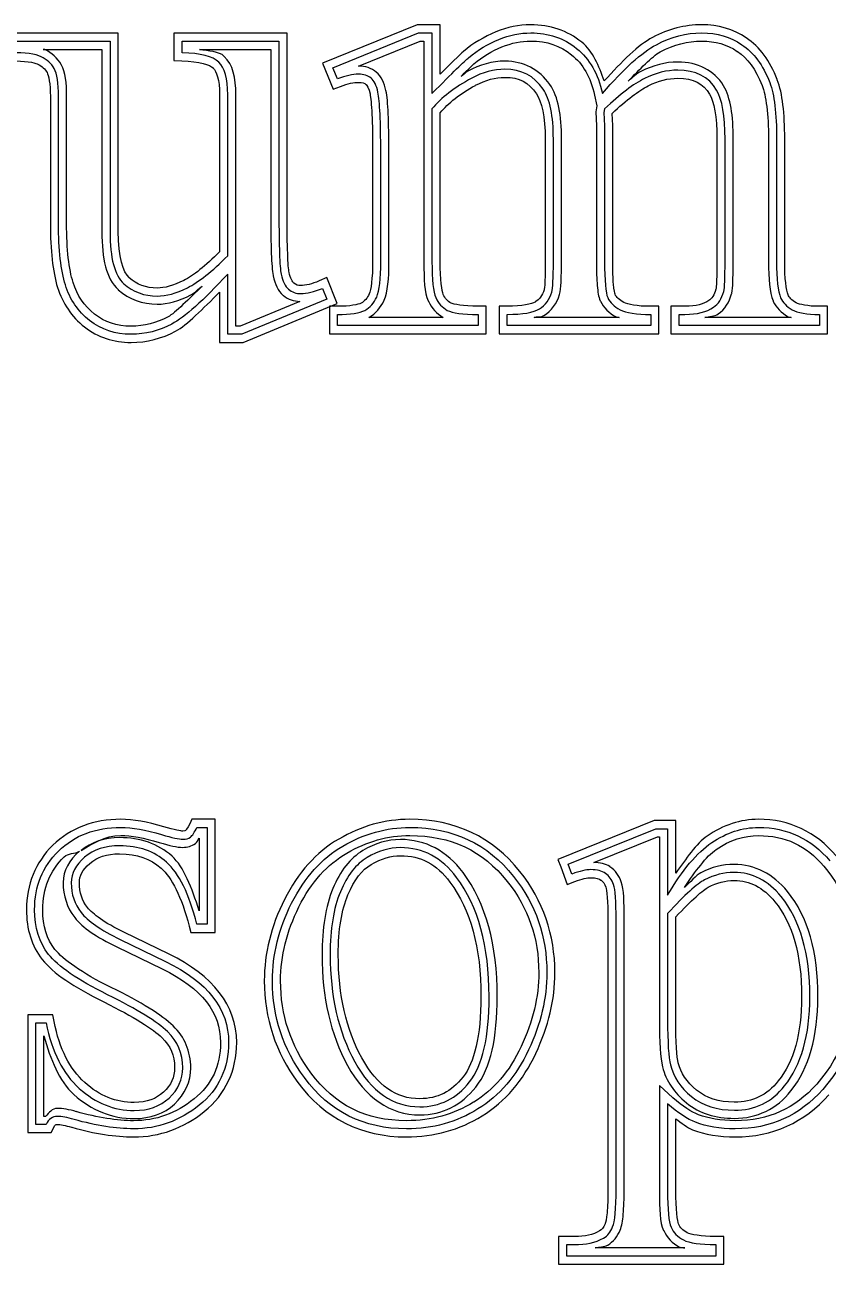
# Model space of a CAD drawing. Extents: x 35 to 204, y 106 to 197.
# Drawn here: x 153.68 to 167.5, y 105.59 to 126.92 of the extents above; entities that cross this region are included whole.
import ezdxf

# ---------------------------------------------------------------- set-up
doc = ezdxf.new("R2010")
doc.units = 0
doc.layers.add('Plast_1', color=7, linetype='CONTINUOUS')

msp = doc.modelspace()

# ---------------------------------------------------------------- linework, layer by layer
at = {"layer": 'Plast_1', "color": 7}
for points in [[(160.42383, 126.91797), (158.79492, 126.25586), (158.98047, 125.80859), (159.10742, 125.85739)], [(160.81991, 126.06849), (160.81991, 126.9181), (160.42383, 126.91797)], [(155.28327, 123.36123), (155.28327, 126.77334), (153.28906, 126.77344)], [(158.18753, 123.66997), (158.18753, 126.77349), (158.04886, 126.77349), (156.24222, 126.77349), (156.24222, 126.30083), (156.37894, 126.29683)], [(159.05727, 125.98804), (158.97717, 126.18028), (160.45098, 126.77835), (160.68059, 126.77835), (160.68062, 125.73708)], [(153.42907, 126.43657), (153.42907, 126.63415), (155.14317, 126.63415), (155.14317, 123.3608)], [(153.99414, 126.49414), (154.01564, 126.49414), (155.00393, 126.49414), (155.00393, 123.36133)], [(154.02155, 126.49018), (154.01955, 126.49018)], [(156.38203, 126.43657), (156.38203, 126.63415), (158.04806, 126.63418)], [(156.68164, 126.49414), (157.9082, 126.49414), (157.9082, 123.66992)], [(156.68168, 126.49394), (156.68164, 126.49414)], [(158.04806, 126.63418), (158.04806, 123.67054)], [(159.41615, 126.2069), (160.47853, 126.63867)], [(160.47853, 126.63867), (160.54103, 126.63867), (160.54103, 125.51953), (160.54103, 125.40039), (160.54103, 122.84766)], [(161.2203, 126.45711), (161.2203, 126.45911)], [(162.37923, 126.63829), (162.37892, 126.63867)], [(165.3207, 126.63854), (165.32032, 126.63867)], [(165.93165, 126.46094), (165.93365, 126.45894)], [(153.89258, 126.24422), (153.89658, 126.24222), (153.89858, 126.24022)], [(164.60581, 126.451), (164.60781, 126.451), (164.60781, 126.453)], [(156.91409, 126.17768), (156.91609, 126.17568), (156.91809, 126.17368)], [(159.54297, 125.89259), (159.54497, 125.89059), (159.54697, 125.89059)], [(161.42984, 125.87501), (161.43184, 125.87701)], [(162.70935, 125.89026), (162.70735, 125.89026)], [(164.40012, 125.86717), (164.40012, 125.86917)], [(165.69761, 125.86697), (165.69761, 125.86897)], [(166.62069, 125.97269), (166.62069, 125.97469)], [(154.11729, 125.68358), (154.11729, 123.5)], [(154.25679, 123.49964), (154.25679, 125.68366)], [(154.3965, 123.49995), (154.3965, 125.68354)], [(157.02746, 125.71469), (157.02746, 123.00962)], [(157.16699, 122.94428), (157.16699, 125.71569)], [(158.40827, 122.15801), (157.37898, 121.73223), (157.30668, 121.73223), (157.30668, 122.88653), (157.30668, 122.98613), (157.30668, 125.71464)], [(163.47657, 125.70703), (163.51757, 125.52148), (163.49807, 125.41992), (163.50977, 125.17773), (163.50977, 122.84766)], [(160.68064, 125.47009), (160.68064, 122.84821)], [(160.82046, 122.84767), (160.82046, 125.40431)], [(163.64962, 125.47008), (163.63892, 125.41138), (163.64962, 125.18176), (163.64962, 122.84823)], [(163.78903, 122.84764), (163.78903, 125.18553), (163.77903, 125.39451)], [(162.62911, 124.95123), (162.62911, 122.84772)], [(162.76854, 122.84821), (162.76854, 124.95212)], [(162.90857, 122.84729), (162.90857, 124.9508)], [(165.58176, 124.9512), (165.58176, 122.84769)], [(165.7215, 122.8482), (165.7215, 124.95211)], [(165.86167, 122.84744), (165.86167, 124.95095)], [(166.46881, 124.95113), (166.46881, 122.84762)], [(166.6079, 124.95211), (166.6079, 122.8482)], [(166.74765, 122.84769), (166.74765, 124.9512)], [(159.66027, 124.71676), (159.66027, 122.84762)], [(159.79956, 122.84821), (159.79956, 124.71717)], [(159.9396, 122.84753), (159.9396, 124.71667)], [(158.79566, 122.38361), (158.87046, 122.19671), (157.40733, 121.5933), (157.16703, 121.5933), (157.16703, 122.62924)], [(155.47273, 122.56626), (155.47273, 122.56826)], [(156.41223, 122.51938), (156.41023, 122.51938)], [(157.02748, 122.32031), (157.02748, 121.45313), (157.43569, 121.45313), (159.05092, 122.12109), (158.87123, 122.56836), (158.74037, 122.51176)], [(157.9492, 122.60352), (157.9492, 122.59952), (157.9492, 122.59752)], [(158.30483, 122.47266), (158.30283, 122.47466)], [(155.28518, 122.36133), (155.28518, 122.35933)], [(158.12107, 122.26158), (158.12307, 122.26158), (158.12507, 122.25958)], [(160.87316, 122.27926), (160.87316, 122.28126)], [(162.60751, 122.35944), (162.60951, 122.35944)], [(165.83417, 122.29061), (165.83617, 122.29461), (165.83617, 122.29861)], [(166.80625, 122.27147), (166.80625, 122.27347)], [(159.05675, 122.07417), (158.91808, 122.07417), (158.91808, 121.60347), (161.61534, 121.60347), (161.61534, 122.07417), (161.47667, 122.07417)], [(160.61723, 122.16602), (160.61723, 122.16402), (160.61923, 122.16202)], [(161.97276, 122.07425), (161.83408, 122.07425), (161.83408, 121.60355), (164.58408, 121.60355), (164.58408, 122.07425), (164.44541, 122.07425)], [(162.45522, 122.15045), (162.45322, 122.14845)], [(163.57427, 122.16797), (163.57627, 122.16597), (163.57827, 122.16397)], [(163.98252, 122.13865), (163.98052, 122.13865)], [(165.03281, 122.07421), (164.79063, 122.07421), (164.79063, 121.60351), (167.48398, 121.60351), (167.48398, 122.07421), (167.34531, 122.07421)], [(166.54891, 122.16598), (166.54891, 122.16198), (166.55091, 122.15998)], [(161.47631, 121.9351), (161.47631, 121.74287), (159.05733, 121.74287), (159.05733, 121.9351)], [(160.87118, 121.88468), (160.87518, 121.88268), (159.59588, 121.88268)], [(164.44527, 121.9351), (164.44527, 121.74287), (161.9729, 121.74287), (161.9729, 121.9351)], [(163.90056, 121.88249), (162.43767, 121.88249)], [(163.84976, 121.89249), (163.85176, 121.89249), (163.85176, 121.89049)], [(167.34479, 121.93507), (167.34479, 121.74284), (164.93116, 121.74284), (164.93116, 121.93507), (165.03261, 121.93507)], [(166.86152, 121.88235), (165.37128, 121.88235)], [(166.80482, 121.89435), (166.80682, 121.89235)], [(154.70322, 121.71875), (154.70522, 121.71875)], [(156.50406, 111.40831), (156.53136, 111.30284), (156.95323, 111.30284), (156.95323, 113.24816), (156.81456, 113.24816), (156.55284, 113.24816), (156.51374, 113.17006)], [(156.07037, 113.11907), (156.06837, 113.11907)], [(156.63832, 113.10825), (156.81453, 113.10823)], [(156.81453, 113.10823), (156.81453, 111.44219), (156.63832, 111.44219)], [(164.87305, 112.32227), (164.87305, 113.22656), (164.50391, 113.22656), (162.8457, 112.55664), (162.8945, 112.42969), (163.00778, 112.12695), (163.13864, 112.17775)], [(163.02483, 112.47813), (164.53068, 113.08687), (164.7336, 113.08687), (164.7336, 111.94414)], [(156.67573, 112.92186), (156.67573, 111.67381)], [(163.4669, 112.50768), (164.55869, 112.94714), (164.59389, 112.94714), (164.59389, 111.7694), (164.59389, 111.62878), (164.59389, 111.43151), (164.59389, 109.8026)], [(166.29894, 112.96857), (166.29883, 112.96875)], [(154.16016, 112.80273), (154.15816, 112.80273), (154.15816, 112.80073)], [(156.02159, 112.40636), (156.02359, 112.40636)], [(163.08885, 112.30723), (163.02483, 112.47813)], [(163.74229, 112.43148), (163.74229, 112.43348)], [(163.58591, 112.20315), (163.58791, 112.20115)], [(165.87687, 112.19541), (165.87695, 112.19531)], [(160.99023, 112.16598), (160.99023, 112.16398)], [(165.43156, 112.08013), (165.43156, 112.08213)], [(166.79703, 112.00568), (166.79503, 112.00568)], [(158.39254, 111.74219), (158.39054, 111.74219)], [(154.75797, 111.72853), (154.75597, 111.73053), (154.75597, 111.73253)], [(164.7336, 111.62908), (164.7336, 109.80284)], [(164.87297, 109.80278), (164.87297, 111.56841)], [(163.70711, 111.52146), (163.70711, 106.89842)], [(163.8471, 106.89794), (163.8471, 111.52228)], [(163.9864, 106.89828), (163.9864, 111.52132)], [(155.31937, 111.18053), (156.09899, 110.8014)], [(156.16032, 110.92774), (155.38102, 111.30665)], [(155.25781, 111.05469), (156.03711, 110.67578)], [(154.17969, 109.77143), (154.15819, 109.88276), (153.72655, 109.88276), (153.72655, 107.85933), (154.1289, 107.85933), (154.168, 107.93553)], [(154.04313, 107.99796), (153.86691, 107.99796), (153.86691, 109.7441), (154.04313, 109.7441)], [(154.03135, 108.13668), (154.00595, 108.13668), (154.00595, 109.52144)], [(156.03316, 109.49409), (156.03516, 109.49409)], [(164.91797, 109.05664), (164.91597, 109.05864)], [(164.82612, 108.45898), (164.5937, 108.66992), (164.5937, 106.86523)], [(161.39844, 108.38281), (161.39644, 108.38281)], [(164.7336, 108.35573), (164.7336, 106.8659)], [(165.05675, 108.37096), (165.05675, 108.36896), (165.05875, 108.36896)], [(154.56055, 108.21875), (154.56455, 108.21675)], [(165.26562, 108.16602), (165.26362, 108.16602)], [(154.48249, 107.94923), (154.48449, 107.94923), (154.48649, 107.94923)], [(164.87304, 106.86517), (164.87304, 108.0976)], [(163.66221, 106.29295), (163.66021, 106.29095), (163.65821, 106.28695)], [(164.91994, 106.287), (164.91994, 106.289)], [(163.13483, 106.07016), (163.13283, 106.07016), (162.85939, 106.07016), (162.85939, 105.5936), (165.70119, 105.5936), (165.70119, 106.07016), (165.56057, 106.07016)], [(164.664, 106.17383), (164.666, 106.17383), (164.666, 106.17183)], [(165.56124, 105.93142), (165.56124, 105.73384), (162.99809, 105.73384), (162.99809, 105.93142), (163.13159, 105.93142)], [(165.02933, 105.87292), (163.48831, 105.87292)], [(163.7012, 105.92172), (163.7032, 105.92172)], [(164.93943, 105.88862), (164.94143, 105.88862), (164.94143, 105.88662)]]:
    msp.add_lwpolyline(points, dxfattribs=at)
for points in [[(153.99415, 126.49418)], [(155.33009, 113.24798)], [(160.30078, 113.24805)], [(166.29882, 113.24799)], [(160.30149, 113.10823)], [(155.33003, 112.96873)], [(160.13672, 112.90035)], [(160.3007, 112.96875)], [(154.61532, 112.69918)], [(160.13595, 112.76114)], [(160.13672, 112.62101)], [(164.73364, 111.62908)]]:
    msp.add_lwpolyline(points, close=True, dxfattribs=at)
for points in [[(162.37851, 126.91805), (162.1778, 126.91805), (161.97674, 126.87565), (161.77694, 126.795)], [(163.25546, 126.61922), (163.01021, 126.81701), (162.71169, 126.91805), (162.37851, 126.91805)], [(165.31991, 126.91805), (165.02936, 126.91805), (164.74499, 126.84425), (164.47421, 126.6993)], [(166.08749, 126.69149), (165.86483, 126.84258), (165.60399, 126.91805), (165.31991, 126.91805)], [(161.77694, 126.795), (161.57769, 126.7145), (161.39106, 126.6013), (161.2203, 126.45711)], [(161.8287, 126.66622), (162.013813, 126.74098), (162.19715, 126.77836), (162.37871, 126.77836)], [(162.37871, 126.77836), (162.684863, 126.77836), (162.948297, 126.68936), (163.16901, 126.51136)], [(164.47421, 126.6993), (164.23133, 126.57249), (163.9482, 126.28862), (163.64218, 125.95125)], [(164.54136, 126.57544), (164.79412, 126.71072), (165.053997, 126.77836), (165.32099, 126.77836)], [(165.32099, 126.77836), (165.580863, 126.77836), (165.810477, 126.71072), (166.00983, 126.57544)], [(166.62069, 125.97469), (166.49627, 126.2952), (166.31996, 126.5398), (166.08749, 126.69149)], [(154.01955, 126.49018), (154.01355, 126.49318), (154.00045, 126.49116), (153.99415, 126.49418)], [(154.3028, 126.23237), (154.2398, 126.34435), (154.14077, 126.43334), (154.02155, 126.49018)], [(157.10746, 126.3748), (157.01816, 126.4629), (156.83308, 126.4656), (156.68168, 126.49394)], [(161.2203, 126.45911), (161.1679, 126.41541), (160.97352, 126.22003), (160.81991, 126.06849)], [(161.31073, 126.35117), (161.470923, 126.486443), (161.64358, 126.59146), (161.8287, 126.66622)], [(161.40071, 126.24376), (161.55034, 126.37012), (161.71019, 126.46768), (161.88118, 126.53673)], [(161.88118, 126.53673), (162.05161, 126.60553), (162.21681, 126.63829), (162.37923, 126.63829)], [(162.37892, 126.63867), (162.65803, 126.63867), (162.88586, 126.56057), (163.08204, 126.40234)], [(163.16901, 126.51136), (163.389723, 126.333367), (163.53746, 126.075273), (163.61222, 125.73708)], [(163.64218, 125.95125), (163.55118, 126.21036), (163.45033, 126.46207), (163.25546, 126.61922)], [(163.61222, 125.73708), (163.978893, 126.164273), (164.288607, 126.443727), (164.54136, 126.57544)], [(164.60781, 126.453), (164.84255, 126.57863), (165.07727, 126.63854), (165.3207, 126.63854)], [(165.32032, 126.63867), (165.55599, 126.63867), (165.7556, 126.58037), (165.93165, 126.46094)], [(165.93365, 126.45894), (166.10531, 126.34752), (166.24946, 126.15689), (166.35943, 125.87496)], [(166.00983, 126.57544), (166.21275, 126.443727), (166.372947, 126.22657), (166.49042, 125.92397)], [(153.95772, 126.36717), (153.8616, 126.41697), (153.685383, 126.440103), (153.42907, 126.43657)], [(153.43164, 126.29692), (153.67868, 126.29992), (153.84263, 126.27002), (153.89258, 126.24422)], [(154.18199, 126.16425), (154.13219, 126.25325), (154.057433, 126.32089), (153.95772, 126.36717)], [(156.37894, 126.29683), (156.6852, 126.28983), (156.86608, 126.22573), (156.91409, 126.17768)], [(157.01214, 126.27638), (156.91246, 126.376053), (156.702423, 126.42945), (156.38203, 126.43657)], [(157.16699, 125.71569), (157.16699, 125.993363), (157.115373, 126.18026), (157.01214, 126.27638)], [(157.30668, 125.71464), (157.30668, 126.00801), (157.25778, 126.23289), (157.10746, 126.3748)], [(160.68062, 125.73708), (161.036613, 126.093073), (161.24665, 126.29777), (161.31073, 126.35117)], [(161.18001, 126.02892), (161.23841, 126.08492), (161.38489, 126.23057), (161.40071, 126.24376)], [(161.93587, 126.2926), (161.71865, 126.2926), (161.50337, 126.2335), (161.29719, 126.12072)], [(162.70735, 125.89026), (162.52864, 126.15021), (162.25477, 126.2926), (161.93587, 126.2926)], [(163.08204, 126.40234), (163.27514, 126.24662), (163.40694, 126.02201), (163.47657, 125.70703)], [(164.05307, 125.94905), (164.24933, 126.14001), (164.4671, 126.37872), (164.60581, 126.451)], [(164.9105, 126.27717), (164.69813, 126.27717), (164.48429, 126.22127), (164.27573, 126.11702)], [(165.69761, 125.86897), (165.53506, 126.13571), (165.25125, 126.27717), (164.9105, 126.27717)], [(153.89858, 126.24022), (153.97538, 126.20462), (154.02523, 126.15902), (154.06069, 126.09569)], [(154.06069, 126.09569), (154.08539, 126.05169), (154.11729, 125.90496), (154.11729, 125.68358)], [(154.25679, 125.68366), (154.25679, 125.915053), (154.231857, 126.07525), (154.18199, 126.16425)], [(154.3965, 125.68354), (154.3965, 125.92496), (154.3778, 126.0984), (154.3028, 126.23237)], [(156.91809, 126.17368), (156.97229, 126.12318), (157.02746, 125.97508), (157.02746, 125.71469)], [(159.41505, 126.06814), (159.31537, 126.06814), (159.19611, 126.04144), (159.05727, 125.98804)], [(159.63398, 125.99874), (159.58058, 126.045007), (159.507603, 126.06814), (159.41505, 126.06814)], [(159.72279, 126.10339), (159.63939, 126.17489), (159.53129, 126.2069), (159.41615, 126.2069)], [(159.8888, 125.78698), (159.8607, 125.91926), (159.8143, 126.02836), (159.72279, 126.10339)], [(161.29719, 126.12072), (161.24739, 126.09432), (161.22639, 126.05662), (161.18001, 126.02892)], [(161.93552, 126.1536), (161.74328, 126.1536), (161.552823, 126.10198), (161.36415, 125.99874)], [(162.59232, 125.81185), (162.435687, 126.039683), (162.216753, 126.1536), (161.93552, 126.1536)], [(164.27573, 126.11702), (164.21093, 126.08512), (164.12313, 125.99586), (164.05307, 125.94905)], [(164.90984, 126.13757), (164.72116, 126.13757), (164.530703, 126.08951), (164.33847, 125.99339)], [(165.57732, 125.79582), (165.438487, 126.023653), (165.215993, 126.13757), (164.90984, 126.13757)], [(159.10742, 125.85739), (159.23582, 125.90679), (159.34125, 125.92769), (159.41602, 125.92769)], [(159.41602, 125.92769), (159.48532, 125.92769), (159.51971, 125.91269), (159.54297, 125.89259)], [(159.54697, 125.89059), (159.55997, 125.88019), (159.59387, 125.82949), (159.61537, 125.72848)], [(159.75146, 125.75845), (159.726527, 125.875923), (159.687367, 125.95602), (159.63398, 125.99874)], [(161.36415, 125.99874), (161.068677, 125.842107), (160.84084, 125.66589), (160.68064, 125.47009)], [(160.82046, 125.40431), (160.96477, 125.57208), (161.16008, 125.73201), (161.42984, 125.87501)], [(161.43184, 125.87701), (161.60301, 125.97071), (161.76848, 126.01373), (161.93575, 126.01373)], [(161.93575, 126.01373), (162.17931, 126.01373), (162.34221, 125.92823), (162.47676, 125.73248)], [(162.90857, 124.9508), (162.90857, 125.36322), (162.85437, 125.67497), (162.70935, 125.89026)], [(164.33847, 125.99339), (164.14979, 125.900837), (163.920173, 125.7264), (163.64962, 125.47008)], [(163.77903, 125.39451), (164.02635, 125.62457), (164.24196, 125.78958), (164.40012, 125.86717)], [(164.40012, 125.86917), (164.57602, 125.95717), (164.7449, 125.99808), (164.90989, 125.99808)], [(164.90989, 125.99808), (165.18066, 125.99808), (165.3417, 125.91048), (165.45676, 125.72269)], [(165.86167, 124.95095), (165.86167, 125.36087), (165.81877, 125.66058), (165.69761, 125.86697)], [(166.35943, 125.87496), (166.42603, 125.69931), (166.46881, 125.38431), (166.46881, 124.95113)], [(166.49042, 125.92397), (166.56874, 125.717497), (166.6079, 125.393543), (166.6079, 124.95211)], [(166.74765, 124.9512), (166.74765, 125.40088), (166.71075, 125.73539), (166.62069, 125.97269)], [(159.61537, 125.72848), (159.64107, 125.60192), (159.66027, 125.2505), (159.66027, 124.71676)], [(159.79956, 124.71717), (159.79956, 125.254717), (159.783527, 125.60181), (159.75146, 125.75845)], [(159.9396, 124.71667), (159.9396, 125.25699), (159.9272, 125.59962), (159.8888, 125.78698)], [(162.47676, 125.73248), (162.56636, 125.59859), (162.62911, 125.33532), (162.62911, 124.95123)], [(162.76854, 124.95212), (162.76854, 125.350833), (162.7098, 125.63741), (162.59232, 125.81185)], [(165.45676, 125.72269), (165.52756, 125.60115), (165.58176, 125.33775), (165.58176, 124.9512)], [(165.7215, 124.95211), (165.7215, 125.350823), (165.67344, 125.63206), (165.57732, 125.79582)], [(154.11729, 123.5), (154.11729, 123.03634), (154.15469, 122.67279), (154.24033, 122.40039)], [(154.37427, 122.44234), (154.29595, 122.69154), (154.25679, 123.043973), (154.25679, 123.49964)], [(154.50783, 122.48433), (154.43683, 122.71032), (154.3965, 123.05228), (154.3965, 123.49995)], [(157.9082, 123.66992), (157.9082, 123.10185), (157.9172, 122.76946), (157.9492, 122.60352)], [(158.04806, 123.67054), (158.04806, 123.104513), (158.060527, 122.75742), (158.08546, 122.62926)], [(158.22273, 122.6563), (158.20513, 122.7467), (158.18753, 123.10599), (158.18753, 123.66997)], [(155.00393, 123.36133), (155.00393, 122.88967), (155.07373, 122.55355), (155.28518, 122.36133)], [(155.14317, 123.3608), (155.14317, 122.905127), (155.22149, 122.60609), (155.37813, 122.46369)], [(155.47273, 122.56826), (155.37119, 122.66136), (155.28327, 122.92256), (155.28327, 123.36123)], [(157.02746, 123.00962), (156.78747, 122.77256), (156.57326, 122.59843), (156.41223, 122.51938)], [(156.47281, 122.39428), (156.668603, 122.490393), (156.899997, 122.673727), (157.16699, 122.94428)], [(159.66027, 122.84762), (159.66027, 122.55213), (159.62887, 122.35173), (159.60167, 122.28902)], [(159.73016, 122.23412), (159.776427, 122.34092), (159.79956, 122.545617), (159.79956, 122.84821)], [(159.8576, 122.1776), (159.923, 122.3285), (159.9396, 122.53782), (159.9396, 122.84753)], [(160.54103, 122.84766), (160.54103, 122.52106), (160.55113, 122.31471), (160.61723, 122.16602)], [(160.68064, 122.84821), (160.68064, 122.527817), (160.702007, 122.31956), (160.74474, 122.22344)], [(160.87316, 122.28126), (160.85376, 122.32576), (160.82046, 122.53455), (160.82046, 122.84767)], [(162.62911, 122.84772), (162.62911, 122.70318), (162.62711, 122.5882), (162.62311, 122.50397)], [(162.74184, 122.31956), (162.75964, 122.380093), (162.76854, 122.55631), (162.76854, 122.84821)], [(162.90057, 122.48986), (162.90557, 122.58186), (162.90857, 122.69992), (162.90857, 122.84729)], [(163.50977, 122.84766), (163.50977, 122.67787), (163.51377, 122.54013), (163.52347, 122.42969)], [(163.64962, 122.84823), (163.64962, 122.513597), (163.66742, 122.30534), (163.70302, 122.22346)], [(163.80273, 122.45311), (163.79473, 122.55091), (163.78903, 122.68279), (163.78903, 122.84764)], [(165.58176, 122.84769), (165.58176, 122.70646), (165.57976, 122.59492), (165.57576, 122.51175)], [(165.7001, 122.33023), (165.714367, 122.390763), (165.7215, 122.56342), (165.7215, 122.8482)], [(165.85567, 122.49978), (165.85967, 122.58928), (165.86167, 122.70388), (165.86167, 122.84744)], [(166.46881, 122.84762), (166.46881, 122.53444), (166.48621, 122.32026), (166.54891, 122.16598)], [(166.6079, 122.8482), (166.6079, 122.542047), (166.631033, 122.33201), (166.6773, 122.21809)], [(166.80625, 122.27347), (166.77645, 122.34767), (166.74765, 122.54956), (166.74765, 122.84769)], [(157.16703, 122.62924), (156.746963, 122.173567), (156.42657, 121.886993), (156.20585, 121.76952)], [(158.08546, 122.62926), (158.113927, 122.50466), (158.156643, 122.417443), (158.21361, 122.36761)], [(158.30283, 122.47466), (158.28093, 122.49446), (158.24723, 122.55316), (158.22273, 122.6563)], [(154.79078, 121.82826), (154.591427, 121.988453), (154.45259, 122.193147), (154.37427, 122.44234)], [(154.87697, 121.9394), (154.6994, 122.08276), (154.57827, 122.2602), (154.50783, 122.48433)], [(155.37813, 122.46369), (155.53833, 122.321297), (155.730567, 122.2501), (155.95484, 122.2501)], [(155.95515, 122.38852), (155.76134, 122.38852), (155.60827, 122.44652), (155.47273, 122.56626)], [(156.41023, 122.51938), (156.23123, 122.42988), (156.07902, 122.38852), (155.95515, 122.38852)], [(156.72854, 122.42183), (156.51107, 122.21465), (156.25968, 121.95588), (156.14064, 121.89253)], [(156.53518, 122.26948), (156.59328, 122.29798), (156.66741, 122.38143), (156.72854, 122.42183)], [(157.9492, 122.59752), (157.9813, 122.45716), (158.0294, 122.34177), (158.12107, 122.26158)], [(158.42201, 122.43166), (158.37431, 122.43166), (158.34161, 122.44296), (158.30483, 122.47266)], [(158.74037, 122.51176), (158.61395, 122.45666), (158.50687, 122.43166), (158.42201, 122.43166)], [(162.62311, 122.50397), (162.61911, 122.41977), (162.60781, 122.36059), (162.60751, 122.35944)], [(162.87517, 122.27893), (162.89267, 122.33833), (162.89587, 122.39788), (162.90057, 122.48986)], [(163.52347, 122.42969), (163.53247, 122.31924), (163.54257, 122.24077), (163.57427, 122.16797)], [(163.83013, 122.28123), (163.82613, 122.29143), (163.81103, 122.35633), (163.80273, 122.45311)], [(165.57576, 122.51175), (165.57276, 122.43185), (165.56576, 122.37733), (165.56406, 122.36722)], [(165.83617, 122.29861), (165.84887, 122.35261), (165.85197, 122.41029), (165.85567, 122.49978)], [(154.24033, 122.40039), (154.32623, 122.12706), (154.48329, 121.89548), (154.70322, 121.71875)], [(155.28518, 122.35933), (155.46954, 122.19546), (155.7013, 122.11128), (155.9551, 122.11128)], [(155.95484, 122.2501), (156.107913, 122.2501), (156.28057, 122.29816), (156.47281, 122.39428)], [(155.9551, 122.11128), (156.13737, 122.11128), (156.32969, 122.16678), (156.53518, 122.26948)], [(156.27162, 121.64648), (156.46436, 121.74906), (156.74268, 122.03263), (157.02748, 122.32031)], [(158.12507, 122.25958), (158.20447, 122.19418), (158.30567, 122.16138), (158.40827, 122.15801)], [(158.21361, 122.36761), (158.274143, 122.317743), (158.343563, 122.29281), (158.42187, 122.29281)], [(158.42187, 122.29281), (158.53223, 122.29281), (158.656827, 122.323077), (158.79566, 122.38361)], [(159.60167, 122.28902), (159.56627, 122.21142), (159.52127, 122.1632), (159.46105, 122.12887)], [(159.52724, 122.0045), (159.61624, 122.054367), (159.68388, 122.130907), (159.73016, 122.23412)], [(160.74474, 122.22344), (160.791007, 122.12732), (160.856867, 122.05434), (160.94232, 122.0045)], [(161.00792, 122.12887), (160.95032, 122.16357), (160.90767, 122.20927), (160.87316, 122.27926)], [(162.60951, 122.35944), (162.57851, 122.25781), (162.52971, 122.19671), (162.45522, 122.15045)], [(162.52824, 122.0312), (162.63148, 122.095267), (162.70268, 122.191387), (162.74184, 122.31956)], [(162.60369, 121.91369), (162.73439, 121.99569), (162.82818, 122.12513), (162.87517, 122.27893)], [(163.70302, 122.22346), (163.742153, 122.14158), (163.813353, 122.07216), (163.91662, 122.0152)], [(163.98052, 122.13865), (163.89972, 122.18415), (163.85388, 122.23275), (163.83013, 122.28123)], [(165.56406, 122.36722), (165.53476, 122.26657), (165.49286, 122.20661), (165.44297, 122.17191)], [(165.52388, 122.05789), (165.60576, 122.114823), (165.6645, 122.205603), (165.7001, 122.33023)], [(165.60371, 121.94295), (165.71698, 122.02175), (165.79236, 122.14421), (165.83417, 122.29061)], [(166.6773, 122.21809), (166.7129, 122.13977), (166.77876, 122.07213), (166.87488, 122.01517)], [(166.94297, 122.13671), (166.86817, 122.18161), (166.82765, 122.22621), (166.80625, 122.27147)], [(159.46105, 122.12887), (159.41395, 122.10477), (159.27042, 122.07417), (159.05675, 122.07417)], [(159.05733, 121.9351), (159.28161, 121.9351), (159.438247, 121.958233), (159.52724, 122.0045)], [(159.59588, 121.88268), (159.71169, 121.94758), (159.80109, 122.05158), (159.8576, 122.1776)], [(160.61923, 122.16202), (160.67593, 122.04415), (160.76148, 121.94866), (160.87118, 121.88468)], [(160.94232, 122.0045), (161.031313, 121.958233), (161.20931, 121.9351), (161.47631, 121.9351)], [(161.47667, 122.07417), (161.21879, 122.07417), (161.04719, 122.10887), (161.00792, 122.12887)], [(162.45322, 122.14845), (162.40182, 122.11545), (162.2323, 122.07425), (161.97276, 122.07425)], [(161.9729, 121.9351), (162.243453, 121.9351), (162.428567, 121.967133), (162.52824, 122.0312)], [(163.57827, 122.16397), (163.63257, 122.05037), (163.72826, 121.9595), (163.84976, 121.89249)], [(163.91662, 122.0152), (164.019853, 121.9618), (164.19607, 121.9351), (164.44527, 121.9351)], [(164.44541, 122.07425), (164.20716, 122.07425), (164.04563, 122.10645), (163.98252, 122.13865)], [(165.03261, 121.93507), (165.24265, 121.93507), (165.406407, 121.97601), (165.52388, 122.05789)], [(165.44297, 122.17191), (165.35747, 122.11231), (165.22473, 122.07421), (165.03281, 122.07421)], [(166.55091, 122.15998), (166.60081, 122.0502), (166.69107, 121.96176), (166.80482, 121.89435)], [(166.87488, 122.01517), (166.970993, 121.96177), (167.12763, 121.93507), (167.34479, 121.93507)], [(167.34531, 122.07421), (167.13959, 122.07421), (167.00009, 122.10501), (166.94297, 122.13671)], [(155.50633, 121.5933), (155.232217, 121.5933), (154.9937, 121.67162), (154.79078, 121.82826)], [(155.50588, 121.73237), (155.25834, 121.73237), (155.05584, 121.80137), (154.87697, 121.9394)], [(156.14064, 121.89253), (155.93888, 121.78513), (155.72927, 121.73237), (155.50588, 121.73237)], [(156.20585, 121.76952), (155.985137, 121.65204), (155.751963, 121.5933), (155.50633, 121.5933)], [(162.43767, 121.88249), (162.48447, 121.89849), (162.56475, 121.88849), (162.60369, 121.91369)], [(163.85176, 121.89049), (163.86356, 121.88449), (163.88816, 121.88849), (163.90056, 121.88249)], [(165.37128, 121.88235), (165.44618, 121.90585), (165.54279, 121.90045), (165.60371, 121.94295)], [(166.80682, 121.89235), (166.82052, 121.88435), (166.84702, 121.88935), (166.86152, 121.88235)], [(154.70522, 121.71875), (154.93219, 121.54354), (155.20531, 121.45313), (155.506, 121.45313)], [(155.506, 121.45313), (155.77387, 121.45313), (156.03196, 121.51893), (156.27162, 121.64648)], [(155.33008, 113.24805), (154.86348, 113.24805), (154.46408, 113.09886), (154.16016, 112.80273)], [(156.06837, 113.11907), (155.78661, 113.20307), (155.54159, 113.24798), (155.33009, 113.24798)], [(160.30078, 113.24805), (159.87048, 113.24805), (159.46081, 113.13331), (159.07812, 112.9082)], [(162.19336, 112.35156), (161.72148, 112.94328), (161.07657, 113.24805), (160.30078, 113.24805)], [(166.29883, 113.24805), (165.98875, 113.24805), (165.68999, 113.14875), (165.41406, 112.96094)], [(167.6328, 112.62103), (167.28296, 113.03172), (166.82648, 113.24799), (166.29882, 113.24799)], [(154.25673, 112.7024), (154.534403, 112.972953), (154.892173, 113.10823), (155.33004, 113.10823)], [(155.33004, 113.10823), (155.52228, 113.10823), (155.755457, 113.067293), (156.02957, 112.98542)], [(156.39264, 113.04487), (156.37324, 113.04487), (156.24631, 113.06747), (156.07037, 113.11907)], [(156.44144, 113.05287), (156.44095, 113.0525), (156.42914, 113.04487), (156.39264, 113.04487)], [(156.51374, 113.17006), (156.47484, 113.09226), (156.43624, 113.04884), (156.44144, 113.05287)], [(156.52618, 112.94272), (156.558247, 112.967653), (156.595627, 113.02283), (156.63832, 113.10825)], [(159.14807, 112.78784), (159.511183, 113.001433), (159.895657, 113.10823), (160.30149, 113.10823)], [(160.30149, 113.10823), (161.041957, 113.10823), (161.636463, 112.826997), (162.08501, 112.26453)], [(165.49186, 112.84658), (165.748173, 113.021013), (166.01695, 113.10823), (166.29819, 113.10823)], [(166.29819, 113.10823), (166.789457, 113.10823), (167.198847, 112.915993), (167.52636, 112.53152)], [(154.64448, 112.71092), (154.84961, 112.83129), (155.04281, 112.96873), (155.33003, 112.96873)], [(155.30854, 112.93357), (155.04633, 112.93357), (154.82289, 112.85387), (154.64448, 112.71092)], [(156.20893, 112.61326), (155.97209, 112.82603), (155.66285, 112.93357), (155.30854, 112.93357)], [(155.33008, 112.96875), (155.50251, 112.96875), (155.72469, 112.93085), (155.99023, 112.85156)], [(155.99023, 112.85156), (156.17582, 112.79696), (156.29103, 112.76566), (156.39258, 112.76566)], [(156.02957, 112.98542), (156.21113, 112.93202), (156.332167, 112.90532), (156.39268, 112.90532)], [(156.39258, 112.76566), (156.46988, 112.76566), (156.54768, 112.78256), (156.61133, 112.83206)], [(156.39268, 112.90532), (156.449613, 112.90532), (156.494113, 112.917787), (156.52618, 112.94272)], [(156.61133, 112.83206), (156.64063, 112.85486), (156.65523, 112.89366), (156.67573, 112.92186)], [(159.07812, 112.9082), (158.68883, 112.68302), (158.3765, 112.33132), (158.14258, 111.86719)], [(159.21867, 112.66797), (159.56221, 112.87005), (159.91934, 112.96875), (160.3007, 112.96875)], [(160.13672, 112.90035), (159.91997, 112.90035), (159.7036, 112.83505), (159.49414, 112.7109)], [(161.21484, 112.33199), (160.94161, 112.70144), (160.56889, 112.90035), (160.13672, 112.90035)], [(160.30078, 112.96875), (161.00593, 112.96875), (161.55135, 112.71095), (161.97656, 112.17773)], [(164.7336, 111.94414), (164.986353, 112.374887), (165.239107, 112.6757), (165.49186, 112.84658)], [(165.41406, 112.96094), (165.22519, 112.83302), (165.05004, 112.56542), (164.87305, 112.32227)], [(165.57042, 112.73029), (165.80712, 112.89137), (166.04654, 112.96857), (166.29894, 112.96857)], [(166.29883, 112.96875), (166.7537, 112.96875), (167.11474, 112.79967), (167.41992, 112.44141)], [(154.15816, 112.80073), (153.85944, 112.5059), (153.70504, 112.12727), (153.70504, 111.69331)], [(153.84555, 111.69316), (153.84555, 112.095433), (153.98261, 112.431847), (154.25673, 112.7024)], [(153.98446, 111.69332), (153.98447, 112.06391), (154.10604, 112.3572), (154.35556, 112.60348)], [(154.61523, 112.69922), (154.44185, 112.54947), (154.33594, 112.36225), (154.33594, 112.1582)], [(154.35556, 112.60348), (154.42236, 112.66828), (154.53896, 112.65168), (154.61532, 112.69918)], [(154.70528, 112.5956), (154.5522, 112.463887), (154.47566, 112.31793), (154.47566, 112.15773)], [(155.30869, 112.79318), (155.05949, 112.79318), (154.858353, 112.72732), (154.70528, 112.5956)], [(154.79698, 112.49034), (154.92169, 112.59765), (155.08408, 112.65441), (155.3087, 112.65441)], [(156.11501, 112.51016), (155.904977, 112.69884), (155.636203, 112.79318), (155.30869, 112.79318)], [(155.3087, 112.65441), (155.60943, 112.65441), (155.83838, 112.57091), (156.02159, 112.40636)], [(156.67573, 111.67381), (156.54958, 112.07158), (156.4154, 112.43013), (156.20893, 112.61326)], [(158.26699, 111.8053), (158.491263, 112.250293), (158.784957, 112.577807), (159.14807, 112.78784)], [(158.39054, 111.74219), (158.60517, 112.16804), (158.88174, 112.47308), (159.21867, 112.66797)], [(159.49414, 112.7109), (159.27178, 112.58084), (159.10178, 112.35636), (158.97656, 112.0566)], [(160.13595, 112.76114), (159.947277, 112.76114), (159.75682, 112.70418), (159.56458, 112.59026)], [(159.63477, 112.47062), (159.80979, 112.57434), (159.97612, 112.62101), (160.13672, 112.62101)], [(161.10247, 112.24851), (160.849717, 112.590263), (160.527543, 112.76114), (160.13595, 112.76114)], [(160.13672, 112.62105), (160.48773, 112.62105), (160.75796, 112.48004), (160.99023, 112.16598)], [(165.02355, 112.07599), (165.21006, 112.34778), (165.3983, 112.61392), (165.57042, 112.73029)], [(154.61534, 112.15831), (154.61534, 112.27408), (154.66514, 112.37687), (154.79698, 112.49034)], [(156.02359, 112.40636), (156.20017, 112.25038), (156.37221, 111.91833), (156.50406, 111.40831)], [(156.63832, 111.44219), (156.50304, 111.965497), (156.328603, 112.321487), (156.11501, 112.51016)], [(159.56458, 112.59026), (159.375907, 112.479907), (159.22283, 112.28411), (159.10535, 112.00287)], [(159.23437, 111.94914), (159.34412, 112.21186), (159.47978, 112.37997), (159.63477, 112.47062)], [(163.41458, 112.38203), (163.329147, 112.38203), (163.22057, 112.357097), (163.08885, 112.30723)], [(163.66556, 112.31793), (163.605027, 112.360663), (163.521367, 112.38203), (163.41458, 112.38203)], [(163.74229, 112.43348), (163.66549, 112.48658), (163.56765, 112.50088), (163.4669, 112.50768)], [(163.9376, 112.16976), (163.9016, 112.27785), (163.83348, 112.37022), (163.74229, 112.43148)], [(165.87706, 112.47248), (165.68294, 112.47248), (165.48925, 112.42408), (165.3048, 112.3299)], [(166.79503, 112.00568), (166.5473, 112.30759), (166.23155, 112.47248), (165.87706, 112.47248)], [(167.41992, 112.44141), (167.7982, 111.99953), (167.99023, 111.42523), (167.99023, 110.69531)], [(161.66316, 110.19799), (161.66316, 111.06661), (161.476263, 111.750117), (161.10247, 112.24851)], [(161.80273, 110.19723), (161.80273, 111.08586), (161.61198, 111.80248), (161.21484, 112.33199)], [(161.97656, 112.17773), (162.33925, 111.72014), (162.51758, 111.20393), (162.51758, 110.60938)], [(162.08501, 112.26453), (162.465923, 111.783937), (162.65638, 111.232147), (162.65638, 110.60916)], [(162.79492, 110.60938), (162.79492, 111.26079), (162.5925, 111.84797), (162.19336, 112.35156)], [(163.13864, 112.17775), (163.26102, 112.22405), (163.35574, 112.24225), (163.41403, 112.24225)], [(163.41403, 112.24225), (163.50223, 112.24225), (163.55695, 112.22365), (163.58591, 112.20315)], [(163.58791, 112.20115), (163.62421, 112.17695), (163.65111, 112.14425), (163.67191, 112.08201)], [(163.8044, 112.12569), (163.775933, 112.21113), (163.729653, 112.27521), (163.66556, 112.31793)], [(163.9864, 111.52132), (163.9864, 111.84234), (163.9824, 112.03526), (163.9376, 112.16976)], [(165.36908, 112.20579), (165.240927, 112.141723), (165.029113, 111.949487), (164.73364, 111.62908)], [(165.3048, 112.3299), (165.2325, 112.2936), (165.11124, 112.15184), (165.02355, 112.07599)], [(165.87637, 112.33395), (165.705497, 112.33395), (165.5364, 112.29123), (165.36908, 112.20579)], [(165.43156, 112.08213), (165.58175, 112.15883), (165.72925, 112.19541), (165.87687, 112.19541)], [(166.68804, 111.91744), (166.4602, 112.195113), (166.189643, 112.33395), (165.87637, 112.33395)], [(165.87695, 112.19531), (166.14901, 112.19531), (166.37213, 112.08156), (166.58008, 111.82813)], [(154.33594, 112.1582), (154.33594, 111.93316), (154.40244, 111.7274), (154.53516, 111.56055)], [(154.47566, 112.15773), (154.47566, 111.958377), (154.53262, 111.7875), (154.64654, 111.6451)], [(154.75597, 111.73253), (154.66187, 111.85014), (154.61534, 111.98553), (154.61534, 112.15831)], [(158.97656, 112.0566), (158.84908, 111.75142), (158.78906, 111.37173), (158.78906, 110.91793)], [(159.10535, 112.00287), (158.987877, 111.721637), (158.92914, 111.360307), (158.92914, 110.91888)], [(160.99023, 112.16398), (161.34069, 111.69671), (161.52344, 111.04579), (161.52344, 110.19719)], [(163.67191, 112.08201), (163.68401, 112.04561), (163.70711, 111.83412), (163.70711, 111.52146)], [(163.8471, 111.52228), (163.8471, 111.839113), (163.832867, 112.04025), (163.8044, 112.12569)], [(164.87297, 111.56841), (165.13825, 111.85044), (165.35339, 112.04105), (165.43156, 112.08013)], [(167.31852, 110.19318), (167.31852, 110.96114), (167.15126, 111.5706), (166.79703, 112.00568)], [(158.14258, 111.86719), (157.91341, 111.40885), (157.79688, 110.94213), (157.79687, 110.4707)], [(157.93592, 110.47033), (157.93592, 110.918877), (158.046277, 111.363867), (158.26699, 111.8053)], [(158.07613, 110.4707), (158.07613, 110.89637), (158.18028, 111.31766), (158.39254, 111.74219)], [(159.06836, 110.91789), (159.06836, 111.34694), (159.12686, 111.69186), (159.23437, 111.94914)], [(166.58008, 111.82813), (166.88023, 111.45869), (167.03906, 110.91977), (167.03906, 110.19336)], [(167.17931, 110.19265), (167.17931, 110.940237), (167.015553, 111.515167), (166.68804, 111.91744)], [(153.70504, 111.69331), (153.70504, 111.35954), (153.79494, 111.06785), (153.97652, 110.83784)], [(154.08585, 110.92422), (153.92565, 111.127133), (153.84555, 111.383447), (153.84555, 111.69316)], [(154.1954, 111.00973), (154.05659, 111.18555), (153.98446, 111.40766), (153.98446, 111.69332)], [(154.53516, 111.56055), (154.67172, 111.37993), (154.91035, 111.22294), (155.25781, 111.05469)], [(154.64654, 111.6451), (154.7569, 111.499147), (154.981177, 111.34429), (155.31937, 111.18053)], [(155.38102, 111.30665), (155.0521, 111.46592), (154.84212, 111.61723), (154.75797, 111.72853)], [(155.10043, 110.23003), (154.584237, 110.486343), (154.246043, 110.71774), (154.08585, 110.92422)], [(155.1622, 110.35543), (154.65422, 110.60766), (154.32825, 110.83849), (154.1954, 111.00973)], [(157.32243, 109.40821), (157.32243, 110.04319), (156.90993, 110.56217), (156.16032, 110.92774)], [(158.78906, 110.91793), (158.78906, 110.18758), (158.93439, 109.54958), (159.22852, 109.00973)], [(158.92914, 110.91888), (158.92914, 110.206893), (159.069757, 109.592803), (159.35099, 109.07661)], [(159.47266, 109.14445), (159.20487, 109.63667), (159.06836, 110.225), (159.06836, 110.91789)], [(153.97652, 110.83784), (154.16406, 110.59611), (154.51461, 110.36581), (155.03902, 110.10542)], [(156.03711, 110.67578), (156.73283, 110.33649), (157.04297, 109.92664), (157.04297, 109.4082)], [(156.09899, 110.8014), (156.821657, 110.448967), (157.18299, 109.984397), (157.18299, 109.40769)], [(167.99023, 110.69531), (167.99023, 109.8783), (167.75973, 109.21866), (167.29883, 108.69336)], [(168.12977, 110.6946), (168.12977, 109.8509), (167.887693, 109.153153), (167.40354, 108.60136)], [(157.79687, 110.4707), (157.79687, 109.82715), (157.9899, 109.23777), (158.37305, 108.7207)], [(158.48592, 108.80428), (158.119253, 109.299107), (157.93592, 109.854457), (157.93592, 110.47033)], [(158.59762, 108.88672), (158.24743, 109.3593), (158.07613, 109.88251), (158.07613, 110.4707)], [(162.51758, 110.60938), (162.51758, 110.19381), (162.41748, 109.77066), (162.21484, 109.33789)], [(162.65638, 110.60916), (162.65638, 110.171293), (162.551363, 109.728083), (162.34133, 109.27953)], [(162.4668, 109.2207), (162.68422, 109.68504), (162.79492, 110.1492), (162.79492, 110.60938)], [(156.22861, 109.69332), (156.033, 109.88485), (155.68372, 110.09647), (155.1622, 110.35543)], [(155.03902, 110.10542), (155.54987, 109.85176), (155.88701, 109.6372), (156.03316, 109.49409)], [(156.13103, 109.59458), (155.96015, 109.7619), (155.616617, 109.973717), (155.10043, 110.23003)], [(161.52344, 110.19719), (161.52344, 109.51802), (161.40699, 109.05784), (161.2168, 108.81633)], [(161.32675, 108.72952), (161.551023, 109.014313), (161.66316, 109.503803), (161.66316, 110.19799)], [(161.43555, 108.64254), (161.6939, 108.97061), (161.80273, 109.48802), (161.80273, 110.19723)], [(167.03906, 110.19336), (167.03906, 109.55513), (166.89953, 109.07704), (166.63672, 108.74609)], [(166.74678, 108.6601), (167.035133, 109.023213), (167.17931, 109.534063), (167.17931, 110.19265)], [(166.85563, 108.57404), (167.16952, 108.96932), (167.31852, 109.51423), (167.31852, 110.19318)], [(154.04313, 109.7441), (154.14281, 109.245713), (154.333267, 108.87014), (154.6145, 108.61738)], [(154.70703, 108.72065), (154.45361, 108.94842), (154.27531, 109.29334), (154.17969, 109.77143)], [(156.53134, 108.97457), (156.53134, 109.25258), (156.42676, 109.50256), (156.22861, 109.69332)], [(164.59389, 109.8026), (164.59389, 109.40368), (164.60569, 109.14722), (164.64659, 108.98815)], [(164.7336, 109.80284), (164.7336, 109.407687), (164.749633, 109.14781), (164.7817, 109.02321)], [(164.91597, 109.05864), (164.89277, 109.14874), (164.87297, 109.4114), (164.87297, 109.80278)], [(154.00595, 109.52144), (154.11979, 109.11774), (154.26267, 108.74632), (154.52157, 108.51363)], [(156.03516, 109.49409), (156.18498, 109.35038), (156.25391, 109.18717), (156.25391, 108.97456)], [(156.39268, 108.97516), (156.39268, 109.220793), (156.305463, 109.427267), (156.13103, 109.59458)], [(157.04297, 109.4082), (157.04297, 108.99855), (156.8974, 108.68836), (156.58789, 108.4375)], [(157.18299, 109.40769), (157.18299, 108.962697), (157.013893, 108.603143), (156.6757, 108.32903)], [(156.76383, 108.22071), (157.13071, 108.51808), (157.32243, 108.92788), (157.32243, 109.40821)], [(162.21484, 109.33789), (162.01431, 108.90963), (161.7439, 108.5954), (161.39844, 108.38281)], [(162.34133, 109.27953), (162.13129, 108.830977), (161.841153, 108.492783), (161.47092, 108.26495)], [(161.54492, 108.14648), (161.93993, 108.38956), (162.24725, 108.75186), (162.4668, 109.2207)], [(156.25391, 108.97456), (156.25391, 108.80753), (156.19551, 108.67861), (156.0625, 108.55464)], [(156.15773, 108.45185), (156.314363, 108.597803), (156.39268, 108.77224), (156.39268, 108.97516)], [(156.25204, 108.34957), (156.43227, 108.5175), (156.53134, 108.73576), (156.53134, 108.97457)], [(159.22852, 109.00973), (159.52875, 108.46556), (159.958, 108.16207), (160.47266, 108.16207)], [(159.35099, 109.07661), (159.635783, 108.560423), (160.009573, 108.30233), (160.47236, 108.30233)], [(160.47266, 108.44133), (160.06174, 108.44133), (159.74201, 108.65625), (159.47266, 109.14445)], [(164.64659, 108.98815), (164.70439, 108.75039), (164.84632, 108.54245), (165.05675, 108.37096)], [(164.7817, 109.02321), (164.831567, 108.816737), (164.952603, 108.635183), (165.14481, 108.47855)], [(165.23242, 108.58789), (165.05982, 108.72896), (164.96, 108.8826), (164.91797, 109.05664)], [(160.24275, 107.9232), (159.505843, 107.9232), (158.920233, 108.216893), (158.48592, 108.80428)], [(160.24215, 108.0625), (159.54231, 108.0625), (159.00951, 108.32966), (158.59762, 108.88672)], [(161.2168, 108.81633), (161.01405, 108.55887), (160.77962, 108.44133), (160.47266, 108.44133)], [(154.6145, 108.61738), (154.895733, 108.364627), (155.210787, 108.23825), (155.55966, 108.23825)], [(155.56055, 108.3769), (155.24536, 108.3769), (154.96693, 108.48707), (154.70703, 108.72065)], [(156.0625, 108.55464), (155.93666, 108.43758), (155.77922, 108.3769), (155.56055, 108.3769)], [(158.37305, 108.7207), (158.82978, 108.10299), (159.46822, 107.7832), (160.24219, 107.7832)], [(160.47236, 108.30233), (160.817673, 108.30233), (161.10247, 108.444727), (161.32675, 108.72952)], [(160.47266, 108.16207), (160.85632, 108.16207), (161.18974, 108.33041), (161.43555, 108.64254)], [(165.88086, 108.38281), (165.61004, 108.38281), (165.40149, 108.45261), (165.23242, 108.58789)], [(166.63672, 108.74609), (166.43873, 108.49702), (166.20058, 108.38281), (165.88086, 108.38281)], [(165.88102, 108.10334), (166.27328, 108.10334), (166.61218, 108.26777), (166.85563, 108.57404)], [(165.88171, 108.24359), (166.237703, 108.24359), (166.52606, 108.382427), (166.74678, 108.6601)], [(167.40354, 108.60136), (167.004833, 108.149253), (166.502883, 107.9232), (165.89769, 107.9232)], [(167.29883, 108.69336), (166.92328, 108.26751), (166.46889, 108.0625), (165.89844, 108.0625)], [(154.52157, 108.51363), (154.82414, 108.24171), (155.17808, 108.09957), (155.56064, 108.09957)], [(156.58789, 108.4375), (156.27526, 108.18474), (155.93514, 108.0625), (155.54883, 108.0625)], [(156.6757, 108.32903), (156.341067, 108.058477), (155.965493, 107.9232), (155.54898, 107.9232)], [(155.55966, 108.23825), (155.805293, 108.23825), (156.00465, 108.30945), (156.15773, 108.45185)], [(155.56064, 108.09957), (155.83323, 108.09957), (156.07172, 108.18187), (156.25204, 108.34957)], [(161.39644, 108.38281), (161.05161, 108.16854), (160.67083, 108.0625), (160.24215, 108.0625)], [(165.21419, 108.03533), (165.07179, 108.08873), (164.911593, 108.19553), (164.7336, 108.35573)], [(165.26362, 108.16602), (165.14627, 108.21002), (164.99609, 108.306), (164.82612, 108.45898)], [(165.05875, 108.36896), (165.28128, 108.19094), (165.5609, 108.10334), (165.88102, 108.10334)], [(165.14481, 108.47855), (165.340603, 108.32191), (165.586237, 108.24359), (165.88171, 108.24359)], [(165.89843, 107.78314), (166.53836, 107.78314), (167.08594, 108.03134), (167.5078, 108.50971)], [(154.23643, 108.27535), (154.14973, 108.27535), (154.09454, 108.19715), (154.03135, 108.13668)], [(154.23537, 108.13679), (154.15349, 108.13679), (154.08941, 108.090513), (154.04313, 107.99796)], [(154.52372, 108.08339), (154.40624, 108.11899), (154.310123, 108.13679), (154.23537, 108.13679)], [(154.56455, 108.21675), (154.43921, 108.25475), (154.33333, 108.27535), (154.23643, 108.27535)], [(155.54883, 108.0625), (155.2664, 108.0625), (154.93603, 108.1145), (154.56055, 108.21875)], [(155.54899, 107.78321), (155.99571, 107.78321), (156.40719, 107.93237), (156.76383, 108.22071)], [(160.24219, 107.7832), (160.71773, 107.7832), (161.15642, 107.90509), (161.54492, 108.14648)], [(161.47092, 108.26495), (161.104253, 108.037117), (160.694863, 107.9232), (160.24275, 107.9232)], [(165.89844, 108.0625), (165.6482, 108.0625), (165.4378, 108.0991), (165.26562, 108.16602)], [(154.168, 107.93553), (154.1996, 107.99863), (154.207, 107.99803), (154.2364, 107.99803)], [(154.2364, 107.99803), (154.289, 107.99803), (154.37287, 107.98243), (154.48249, 107.94923)], [(154.48649, 107.94923), (154.87995, 107.83994), (155.23335, 107.78321), (155.54899, 107.78321)], [(155.54898, 107.9232), (155.249947, 107.9232), (154.908193, 107.976597), (154.52372, 108.08339)], [(164.87304, 108.0976), (164.96994, 108.0301), (165.07145, 107.94117), (165.16405, 107.90619)], [(165.16405, 107.90619), (165.37635, 107.82369), (165.6218, 107.78314), (165.89843, 107.78314)], [(165.89769, 107.9232), (165.634257, 107.9232), (165.406423, 107.960577), (165.21419, 108.03533)], [(163.70711, 106.89842), (163.70711, 106.72298), (163.70311, 106.58228), (163.69341, 106.4785)], [(163.7884, 106.23579), (163.827533, 106.32123), (163.8471, 106.541947), (163.8471, 106.89794)], [(163.9708, 106.45297), (163.9812, 106.56989), (163.9864, 106.71773), (163.9864, 106.89828)], [(164.5937, 106.86523), (164.5937, 106.52516), (164.5987, 106.3218), (164.664, 106.17383)], [(164.7336, 106.8659), (164.7336, 106.531267), (164.753167, 106.31945), (164.7923, 106.23045)], [(164.91994, 106.289), (164.90664, 106.3202), (164.87304, 106.53708), (164.87304, 106.86517)], [(163.69341, 106.4785), (163.68441, 106.37471), (163.66641, 106.30232), (163.66221, 106.29295)], [(163.9161, 106.18148), (163.9498, 106.25668), (163.9606, 106.33763), (163.9708, 106.45297)], [(163.65821, 106.28695), (163.63161, 106.22035), (163.60111, 106.18735), (163.56451, 106.16586)], [(163.63354, 106.04355), (163.70118, 106.082683), (163.7528, 106.146763), (163.7884, 106.23579)], [(164.7923, 106.23045), (164.835033, 106.13789), (164.90623, 106.064913), (165.00589, 106.01152)], [(165.07229, 106.13466), (164.99539, 106.17586), (164.94967, 106.22326), (164.91994, 106.287)], [(163.13159, 105.93142), (163.327383, 105.928087), (163.4947, 105.965463), (163.63354, 106.04355)], [(163.56451, 106.16586), (163.45083, 106.10196), (163.31152, 106.06716), (163.13483, 106.07016)], [(163.7032, 105.92172), (163.8006, 105.97802), (163.87171, 106.07189), (163.9161, 106.18148)], [(164.666, 106.17183), (164.7217, 106.05106), (164.81751, 105.95394), (164.93943, 105.88862)], [(165.00589, 106.01152), (165.10913, 105.95812), (165.294247, 105.93142), (165.56124, 105.93142)], [(165.56057, 106.07016), (165.30388, 106.07016), (165.1326, 106.10386), (165.07229, 106.13466)], [(163.48831, 105.87292), (163.55711, 105.89342), (163.64018, 105.88742), (163.7012, 105.92172)], [(164.94143, 105.88662), (164.96223, 105.87582), (165.00643, 105.88162), (165.02933, 105.87292)]]:
    msp.add_open_spline(points, degree=3, dxfattribs=at)

doc.saveas('drawing.dxf')
